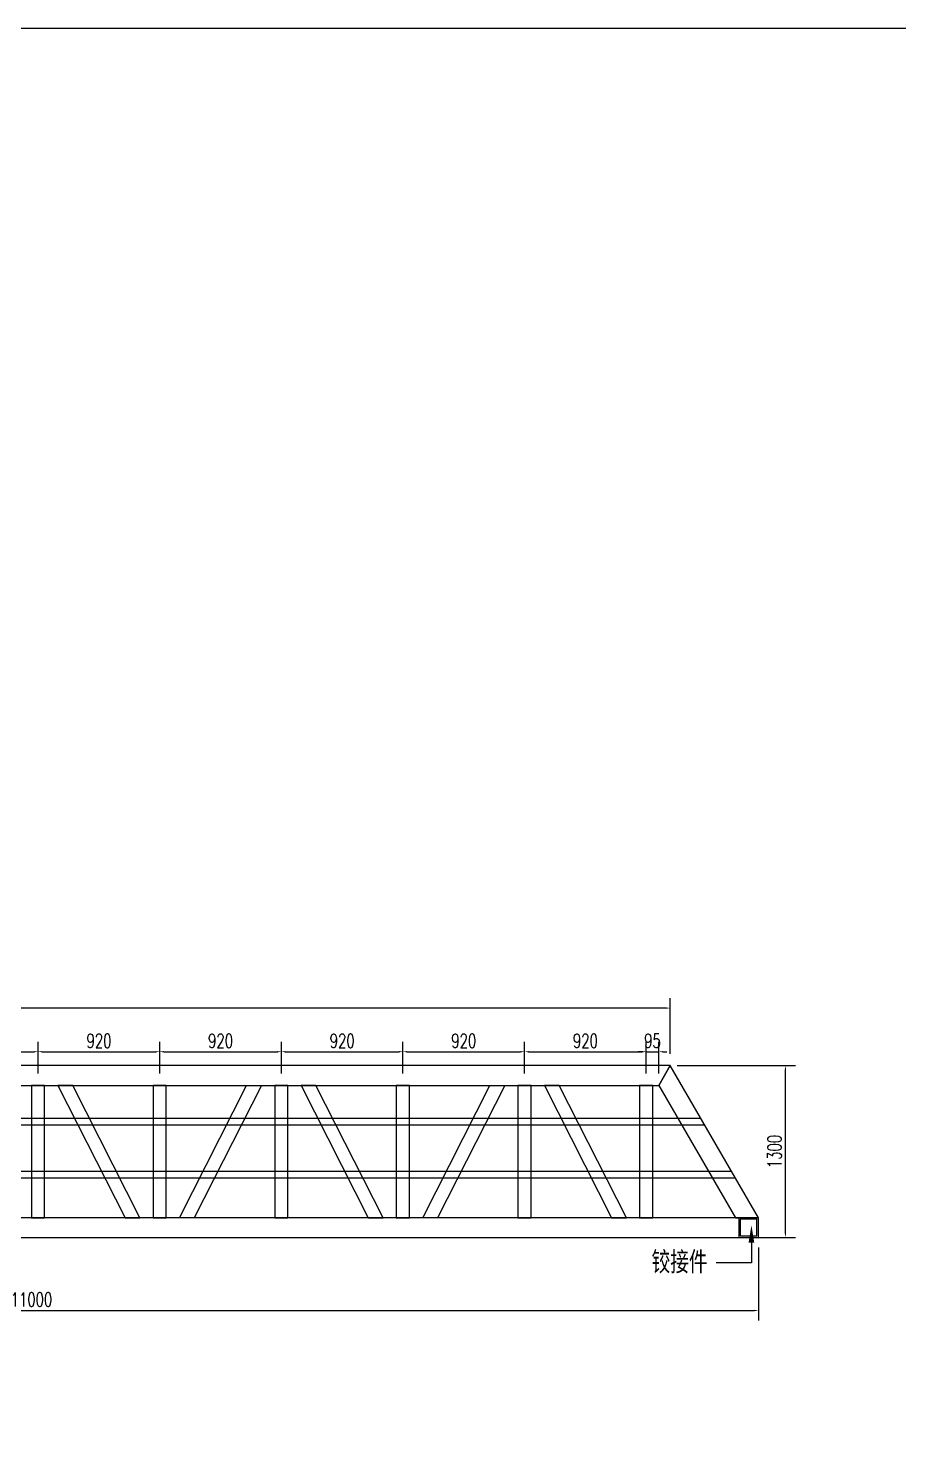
# Model space of a CAD drawing. Header units: millimetres. Extents: x -2430464 to 225692, y -180 to 1805330.
# Drawn here: x -702168 to -695582, y 489258 to 499899 of the extents above; entities that cross this region are included whole.
import ezdxf
from ezdxf import colors
from ezdxf.entities.mleader import LeaderData, LeaderLine
from ezdxf.math import Vec2, Vec3

# ---------------------------------------------------------------- set-up
doc = ezdxf.new("R2010")
doc.units = ezdxf.units.MM
doc.header["$LTSCALE"] = 1000
doc.layers.get('0').update_dxf_attribs({"linetype": 'CONTINUOUS'})
doc.layers.get('DEFPOINTS').update_dxf_attribs({"linetype": 'CONTINUOUS'})
for name, color, linetype in [('W-STEEL_FRAME钢架', 3, 'CONTINUOUS'), ('W-STEEL_KEEL钢龙骨', 5, 'CONTINUOUS'), ('方管150X150X12', 3, 'CONTINUOUS')]:
    doc.layers.add(name, color=color, linetype=linetype)
doc.layers.add('成片房屋', color=1, linetype='CONTINUOUS', lineweight=0)
doc.styles.get("Standard").update_dxf_attribs({"font": 'tssdeng.shx', "width": 0.7, "bigfont": 'hztxt.shx'})
doc.styles.add('STANDARD_T3', font='simplex.shx', dxfattribs={"width": 0.7, "bigfont": 'gbcbig.shx'})
doc.dimstyles.new('W&&30', dxfattribs={"dimtxt": 105, "dimasz": 30, "dimexe": 75, "dimexo": 90, "dimgap": 30, "dimtad": 1, "dimdec": 0, "dimzin": 0, "dimdsep": 46, "dimtxsty": 'STANDARD_T3', "dimcen": 0.09, "dimclrd": 1, "dimclre": 1, "dimclrt": 7, "dimazin": 2, "dimtfac": 1, "dimtdec": 0, "dimtix": 1, "dimtmove": 2, "dimatfit": 3, "dimfxl": 0, "dimtolj": 1, "dimtzin": 0, "dimarcsym": 0})

# ---------------------------------------------------------------- blocks, each defined once
blk = doc.blocks.new('*D2942')
at = {"layer": 'DEFPOINTS', "color": 0, "transparency": 16777216}
for p in [(-697350, 492051), (-696440, 492051), (-697350, 490751)]:
    blk.add_point(p, dxfattribs=at)
at = {"layer": '成片房屋', "color": 1, "lineweight": -2, "transparency": 16777216}
for p, q in [((-697260, 492051), (-696365, 492051)), ((-696440, 490781), (-696440, 492021)), ((-697260, 490751), (-696365, 490751))]:
    blk.add_line(p, q, dxfattribs=at)
at = {"layer": '成片房屋', "color": 1, "transparency": 16777216}
for points in [[(-696445, 492021), (-696435, 492021), (-696440, 492051)], [(-696445, 490781), (-696435, 490781), (-696440, 490751)]]:
    blk.add_solid(points, dxfattribs=at)
at = {"layer": '成片房屋', "color": 7, "transparency": 16777216, "insert": (-696523, 491401), "char_height": 105, "attachment_point": 5, "rotation": 90, "style": 'STANDARD_T3'}
blk.add_mtext('\\A1;1300', dxfattribs=at)
blk = doc.blocks.new('*D2945')
at = {"layer": 'DEFPOINTS', "color": 0, "transparency": 16777216}
for p in [(-707643, 492051), (-696643, 490764), (-696643, 490199)]:
    blk.add_point(p, dxfattribs=at)
at = {"layer": '成片房屋', "color": 1, "lineweight": -2, "transparency": 16777216}
for p, q in [((-707643, 491961), (-707643, 490124)), ((-696643, 490674), (-696643, 490124)), ((-707613, 490199), (-696673, 490199))]:
    blk.add_line(p, q, dxfattribs=at)
at = {"layer": '成片房屋', "color": 1, "transparency": 16777216}
for points in [[(-707613, 490204), (-707613, 490194), (-707643, 490199)], [(-696673, 490204), (-696673, 490194), (-696643, 490199)]]:
    blk.add_solid(points, dxfattribs=at)
at = {"layer": '成片房屋', "color": 7, "transparency": 16777216, "insert": (-702143, 490281), "char_height": 105, "attachment_point": 5, "style": 'STANDARD_T3'}
blk.add_mtext('\\A1;11000', dxfattribs=at)
blk = doc.blocks.new('*D2946')
at = {"layer": 'DEFPOINTS', "color": 0, "transparency": 16777216}
for p in [(-707643, 492486), (-707643, 492051), (-697313, 492051)]:
    blk.add_point(p, dxfattribs=at)
at = {"layer": '成片房屋', "color": 1, "lineweight": -2, "transparency": 16777216}
for p, q in [((-707643, 492141), (-707643, 492561)), ((-697343, 492486), (-707613, 492486)), ((-697313, 492141), (-697313, 492561))]:
    blk.add_line(p, q, dxfattribs=at)
at = {"layer": '成片房屋', "color": 1, "transparency": 16777216}
for points in [[(-707613, 492491), (-707613, 492481), (-707643, 492486)], [(-697343, 492491), (-697343, 492481), (-697313, 492486)]]:
    blk.add_solid(points, dxfattribs=at)
at = {"layer": '成片房屋', "color": 7, "transparency": 16777216, "insert": (-702478, 492569), "char_height": 105, "attachment_point": 5, "style": 'STANDARD_T3'}
blk.add_mtext('\\A1;10331', dxfattribs=at)
blk = doc.blocks.new('*U2823')
at = {"layer": 'W-STEEL_FRAME钢架', "color": 2}
blk.add_lwpolyline([(-50, 500), (50, 500), (50, -500), (-50, -500)], close=True, dxfattribs=at)
blk = doc.blocks.new('*U2824')
at = {"color": 0, "linetype": 'ByBlock', "lineweight": -2, "transparency": 16777216}
for p in [(0, 0), (920, 0), (1840, 0), (2760, 0), (3680, 0), (4600, 0), (5520, 0), (6440, 0), (7360, 0), (8280, 0), (9200, 0)]:
    blk.add_blockref('*U2823', p, dxfattribs=at)
blk = doc.blocks.new('*D3196')
at = {"layer": 'DEFPOINTS', "color": 0, "transparency": 16777216}
for p in [(-702093, 492156), (-703013, 491901), (-702093, 491901)]:
    blk.add_point(p, dxfattribs=at)
at = {"layer": '成片房屋', "color": 1, "lineweight": -2, "transparency": 16777216}
for p, q in [((-703013, 491991), (-703013, 492231)), ((-702983, 492156), (-702123, 492156)), ((-702093, 491991), (-702093, 492231))]:
    blk.add_line(p, q, dxfattribs=at)
at = {"layer": '成片房屋', "color": 1, "transparency": 16777216}
for points in [[(-702983, 492161), (-702983, 492151), (-703013, 492156)], [(-702123, 492161), (-702123, 492151), (-702093, 492156)]]:
    blk.add_solid(points, dxfattribs=at)
at = {"layer": '成片房屋', "color": 7, "transparency": 16777216, "insert": (-702553, 492239), "char_height": 105, "attachment_point": 5, "style": 'STANDARD_T3'}
blk.add_mtext('\\A1;920', dxfattribs=at)
blk = doc.blocks.new('*D3197')
at = {"layer": 'DEFPOINTS', "color": 0, "transparency": 16777216}
for p in [(-701173, 492156), (-702093, 491901), (-701173, 491901)]:
    blk.add_point(p, dxfattribs=at)
at = {"layer": '成片房屋', "color": 1, "lineweight": -2, "transparency": 16777216}
for p, q in [((-702093, 491991), (-702093, 492231)), ((-702063, 492156), (-701203, 492156)), ((-701173, 491991), (-701173, 492231))]:
    blk.add_line(p, q, dxfattribs=at)
at = {"layer": '成片房屋', "color": 1, "transparency": 16777216}
for points in [[(-702063, 492161), (-702063, 492151), (-702093, 492156)], [(-701203, 492161), (-701203, 492151), (-701173, 492156)]]:
    blk.add_solid(points, dxfattribs=at)
at = {"layer": '成片房屋', "color": 7, "transparency": 16777216, "insert": (-701633, 492239), "char_height": 105, "attachment_point": 5, "style": 'STANDARD_T3'}
blk.add_mtext('\\A1;920', dxfattribs=at)
blk = doc.blocks.new('*D3198')
at = {"layer": 'DEFPOINTS', "color": 0, "transparency": 16777216}
for p in [(-700253, 492156), (-701173, 491901), (-700253, 491901)]:
    blk.add_point(p, dxfattribs=at)
at = {"layer": '成片房屋', "color": 1, "lineweight": -2, "transparency": 16777216}
for p, q in [((-701173, 491991), (-701173, 492231)), ((-701143, 492156), (-700283, 492156)), ((-700253, 491991), (-700253, 492231))]:
    blk.add_line(p, q, dxfattribs=at)
at = {"layer": '成片房屋', "color": 1, "transparency": 16777216}
for points in [[(-701143, 492161), (-701143, 492151), (-701173, 492156)], [(-700283, 492161), (-700283, 492151), (-700253, 492156)]]:
    blk.add_solid(points, dxfattribs=at)
at = {"layer": '成片房屋', "color": 7, "transparency": 16777216, "insert": (-700713, 492239), "char_height": 105, "attachment_point": 5, "style": 'STANDARD_T3'}
blk.add_mtext('\\A1;920', dxfattribs=at)
blk = doc.blocks.new('*D3199')
at = {"layer": 'DEFPOINTS', "color": 0, "transparency": 16777216}
for p in [(-699333, 492156), (-700253, 491901), (-699333, 491901)]:
    blk.add_point(p, dxfattribs=at)
at = {"layer": '成片房屋', "color": 1, "lineweight": -2, "transparency": 16777216}
for p, q in [((-700253, 491991), (-700253, 492231)), ((-700223, 492156), (-699363, 492156)), ((-699333, 491991), (-699333, 492231))]:
    blk.add_line(p, q, dxfattribs=at)
at = {"layer": '成片房屋', "color": 1, "transparency": 16777216}
for points in [[(-700223, 492161), (-700223, 492151), (-700253, 492156)], [(-699363, 492161), (-699363, 492151), (-699333, 492156)]]:
    blk.add_solid(points, dxfattribs=at)
at = {"layer": '成片房屋', "color": 7, "transparency": 16777216, "insert": (-699793, 492239), "char_height": 105, "attachment_point": 5, "style": 'STANDARD_T3'}
blk.add_mtext('\\A1;920', dxfattribs=at)
blk = doc.blocks.new('*D3200')
at = {"layer": 'DEFPOINTS', "color": 0, "transparency": 16777216}
for p in [(-698413, 492156), (-699333, 491901), (-698413, 491901)]:
    blk.add_point(p, dxfattribs=at)
at = {"layer": '成片房屋', "color": 1, "lineweight": -2, "transparency": 16777216}
for p, q in [((-699333, 491991), (-699333, 492231)), ((-699303, 492156), (-698443, 492156)), ((-698413, 491991), (-698413, 492231))]:
    blk.add_line(p, q, dxfattribs=at)
at = {"layer": '成片房屋', "color": 1, "transparency": 16777216}
for points in [[(-699303, 492161), (-699303, 492151), (-699333, 492156)], [(-698443, 492161), (-698443, 492151), (-698413, 492156)]]:
    blk.add_solid(points, dxfattribs=at)
at = {"layer": '成片房屋', "color": 7, "transparency": 16777216, "insert": (-698873, 492239), "char_height": 105, "attachment_point": 5, "style": 'STANDARD_T3'}
blk.add_mtext('\\A1;920', dxfattribs=at)
blk = doc.blocks.new('*D3201')
at = {"layer": 'DEFPOINTS', "color": 0, "transparency": 16777216}
for p in [(-697493, 492156), (-698413, 491901), (-697493, 491901)]:
    blk.add_point(p, dxfattribs=at)
at = {"layer": '成片房屋', "color": 1, "lineweight": -2, "transparency": 16777216}
for p, q in [((-698413, 491991), (-698413, 492231)), ((-698383, 492156), (-697523, 492156)), ((-697493, 491991), (-697493, 492231))]:
    blk.add_line(p, q, dxfattribs=at)
at = {"layer": '成片房屋', "color": 1, "transparency": 16777216}
for points in [[(-698383, 492161), (-698383, 492151), (-698413, 492156)], [(-697523, 492161), (-697523, 492151), (-697493, 492156)]]:
    blk.add_solid(points, dxfattribs=at)
at = {"layer": '成片房屋', "color": 7, "transparency": 16777216, "insert": (-697953, 492239), "char_height": 105, "attachment_point": 5, "style": 'STANDARD_T3'}
blk.add_mtext('\\A1;920', dxfattribs=at)
blk = doc.blocks.new('*D3202')
at = {"layer": 'DEFPOINTS', "color": 0, "transparency": 16777216}
for p in [(-697398, 492156), (-697493, 491901), (-697398, 491901)]:
    blk.add_point(p, dxfattribs=at)
at = {"layer": '成片房屋', "color": 1, "lineweight": -2, "transparency": 16777216}
for p, q in [((-697523, 492156), (-697553, 492156)), ((-697493, 491991), (-697493, 492231)), ((-697493, 492156), (-697398, 492156)), ((-697398, 491991), (-697398, 492231)), ((-697368, 492156), (-697338, 492156))]:
    blk.add_line(p, q, dxfattribs=at)
at = {"layer": '成片房屋', "color": 1, "transparency": 16777216}
for points in [[(-697523, 492161), (-697523, 492151), (-697493, 492156)], [(-697368, 492161), (-697368, 492151), (-697398, 492156)]]:
    blk.add_solid(points, dxfattribs=at)
at = {"layer": '成片房屋', "color": 7, "transparency": 16777216, "insert": (-697446, 492239), "char_height": 105, "attachment_point": 5, "style": 'STANDARD_T3'}
blk.add_mtext('\\A1;95', dxfattribs=at)

msp = doc.modelspace()

# ---------------------------------------------------------------- linework, layer by layer
msp.add_lwpolyline([(-731236.81, 499898.83), (-646425.27, 499898.83), (-646425.27, 468489.87), (-731236.81, 468489.87)], close=True)
at = {"layer": 'W-STEEL_FRAME钢架', "color": 2}
for points in [[(-701831.29, 491900.63), (-701943.44, 491900.63), (-701435.6, 490900.63), (-701323.44, 490900.63)], [(-700515.6, 491900.63), (-700403.44, 491900.63), (-700911.29, 490900.63), (-701023.44, 490900.63)], [(-699991.29, 491900.63), (-700103.44, 491900.63), (-699595.6, 490900.63), (-699483.44, 490900.63)], [(-698675.6, 491900.63), (-698563.44, 491900.63), (-699071.29, 490900.63), (-699183.44, 490900.63)], [(-698151.29, 491900.63), (-698263.44, 491900.63), (-697755.6, 490900.63), (-697643.44, 490900.63)]]:
    msp.add_lwpolyline(points, close=True, dxfattribs=at)
at = {"layer": 'W-STEEL_KEEL钢龙骨', "color": 4}
for p, q in [((-697079.84, 491650.63), (-707643.44, 491650.63)), ((-697050.75, 491600.63), (-707643.44, 491600.63)), ((-696847.09, 491250.63), (-707643.44, 491250.63)), ((-696818, 491200.63), (-707643.44, 491200.63))]:
    msp.add_line(p, q, dxfattribs=at)
at = {"layer": '方管150X150X12'}
for points in [[(-697312.58, 492050.63), (-707643.44, 492050.63), (-707643.44, 491900.63), (-697398.44, 491900.63)], [(-696816.99, 490900.63), (-696643.44, 490900.63), (-697312.58, 492050.63), (-697398.44, 491900.63)], [(-696643.44, 490750.63), (-696643.44, 490900.63), (-707643.44, 490900.63), (-707643.44, 490750.63)]]:
    msp.add_lwpolyline(points, close=True, dxfattribs=at)
for points in [[(-696646.44, 490900.63), (-696790.44, 490900.63, 0.41421356), (-696793.44, 490897.63), (-696793.44, 490753.63, 0.41421356), (-696790.44, 490750.63), (-696646.44, 490750.63, 0.41421356), (-696643.44, 490753.63), (-696643.44, 490897.63, 0.41421356)], [(-696658.44, 490888.63), (-696778.44, 490888.63, 0.41421356), (-696781.44, 490885.63), (-696781.44, 490765.63, 0.41421356), (-696778.44, 490762.63), (-696658.44, 490762.63, 0.41421356), (-696655.44, 490765.63), (-696655.44, 490885.63, 0.41421356)]]:
    msp.add_lwpolyline(points, format="xyb", close=True, dxfattribs=at)

# ---------------------------------------------------------------- block references
at = {"xscale": -1}
msp.add_blockref('*U2824', (-697493.44, 491400.63), dxfattribs=at)

# ---------------------------------------------------------------- dimensions: what is measured, and where the dimension line sits
at = {"layer": '成片房屋', "color": 1}
for base, p1, p2, angle, picture, middle in [((-707643.44, 492486.14), (-697312.58, 492050.63), (-707643.44, 492050.63), 180, '*D2946', (-702478.01, 492568.64)), ((-696643.44, 490198.91), (-707643.44, 492050.63), (-696643.44, 490764.4), 180, '*D2945', (-702143.44, 490281.41)), ((-696440.24, 492050.63), (-697349.87, 490750.63), (-697349.87, 492050.63), 90, '*D2942', (-696522.74, 491400.63))]:
    dim = msp.add_linear_dim(base=base, p1=p1, p2=p2, angle=angle, dimstyle='W&&30', dxfattribs=at)
    dim.commit()
    dim.dimension.update_dxf_attribs({"geometry": picture, "text_midpoint": middle})
at = {"layer": '成片房屋'}
for base, p1, p2, picture, middle in [((-702093.44, 492156.49), (-703013.44, 491900.63), (-702093.44, 491900.63), '*D3196', (-702553.44, 492238.99)), ((-701173.44, 492156.49), (-702093.44, 491900.63), (-701173.44, 491900.63), '*D3197', (-701633.44, 492238.99)), ((-700253.44, 492156.49), (-701173.44, 491900.63), (-700253.44, 491900.63), '*D3198', (-700713.44, 492238.99)), ((-699333.44, 492156.49), (-700253.44, 491900.63), (-699333.44, 491900.63), '*D3199', (-699793.44, 492238.99)), ((-698413.44, 492156.49), (-699333.44, 491900.63), (-698413.44, 491900.63), '*D3200', (-698873.44, 492238.99)), ((-697493.44, 492156.49), (-698413.44, 491900.63), (-697493.44, 491900.63), '*D3201', (-697953.44, 492238.99)), ((-697398.44, 492156.49), (-697493.44, 491900.63), (-697398.44, 491900.63), '*D3202', (-697445.94, 492238.99))]:
    dim = msp.add_linear_dim(base=base, p1=p1, p2=p2, angle=180, dimstyle='W&&30', dxfattribs=at)
    dim.commit()
    dim.dimension.update_dxf_attribs({"geometry": picture, "text_midpoint": middle})

# ---------------------------------------------------------------- leaders
at = {"color": 3}
ml = msp.add_multileader_mtext('Standard', dxfattribs=at)
ml.set_content('{\\fSimSun|b0|i0|c134|p2;铰接件}', color=3)
ml.set_leader_properties()
ml.build(insert=Vec2(0, 0))
ml.multileader.update_dxf_attribs({"dogleg_length": 265.42, "arrow_head_size": 132.71})
ctx = ml.context
ctx.base_point, ctx.char_height, ctx.arrow_head_size, ctx.landing_gap_size, ctx.plane_origin = Vec3(-697526.75, 490558.46), 147.456, 132.71, 66.36, Vec3(-695572.21, 494815.14)
ctx.text_align_type = 2
notes = []
notes.append((ctx, [(1, (1, 1, 0), (-696697.87, 490558.46), (-1, 0), 265.42, [(0, [(-696697.21, 490843.38)], 0, [])])]))
ctx.mtext.insert, ctx.mtext.alignment, ctx.mtext.flow_direction = Vec3(-697029.64, 490642.84), 3, 5
for ctx, leaders in notes:
    for number, flags, end, landing, length, lines in leaders:
        leader = LeaderData()
        leader.index, (leader.has_last_leader_line, leader.has_dogleg_vector, leader.attachment_direction) = number, flags
        leader.last_leader_point, leader.dogleg_vector, leader.dogleg_length = Vec3(end), Vec3(landing), length
        for number, points, colour, breaks in lines:
            line = LeaderLine()
            line.index, line.vertices, line.color, line.breaks = number, Vec3.list(points), colors.encode_raw_color(colour), breaks
            leader.lines.append(line)
        ctx.leaders.append(leader)

doc.saveas('drawing.dxf')
